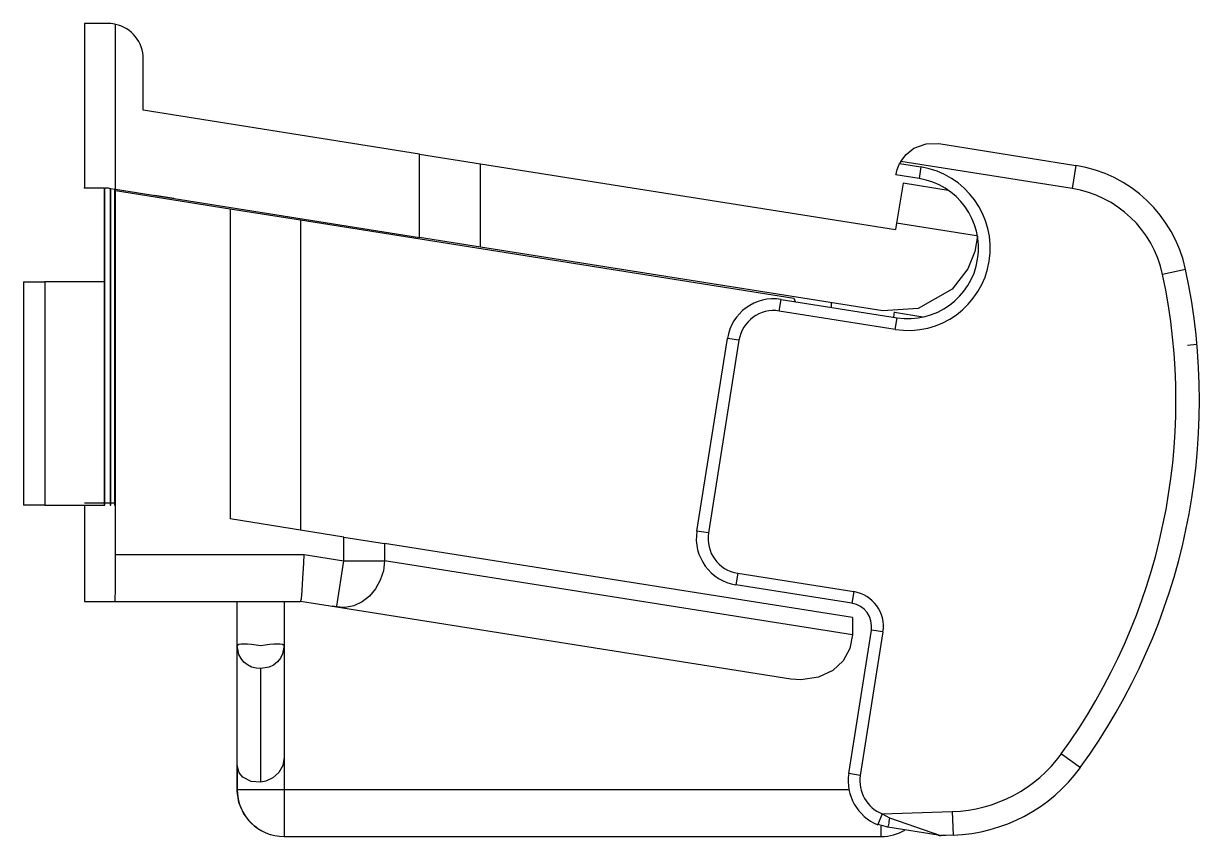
# Model space of a CAD drawing. Extents: x 13 to 261, y 40 to 142.
# Drawn here: x 235.63 to 260.67, y 40.01 to 57.31 of the extents above; entities that cross this region are included whole.
import ezdxf

# ---------------------------------------------------------------- set-up
doc = ezdxf.new("R2010")
doc.units = 0
doc.header["$MEASUREMENT"] = 0
doc.header["$PDSIZE"] = -1
doc.layers.get('0').update_dxf_attribs({"linetype": 'CONTINUOUS'})

msp = doc.modelspace()

# ---------------------------------------------------------------- linework, layer by layer
at = {"color": 7, "linetype": 'CONTINUOUS'}
for p, q in [((236.931, 57.309), (236.931, 53.809)), ((237.431, 57.309), (236.931, 57.309)), ((237.592, 53.783), (237.592, 57.291)), ((238.181, 55.462), (238.181, 56.559)), ((244.065, 54.53), (238.181, 55.462)), ((255.123, 54.753), (258.037, 54.291)), ((244.065, 52.758), (244.065, 54.53)), ((244.065, 54.53), (245.364, 54.324)), ((257.958, 53.797), (254.312, 54.375)), ((245.364, 52.552), (245.364, 54.324)), ((245.364, 54.324), (254.202, 52.924)), ((254.286, 54.328), (254.741, 54.256)), ((254.741, 54.256), (254.702, 54.009)), ((258.037, 54.291), (257.958, 53.797)), ((254.702, 54.009), (254.208, 54.088)), ((254.359, 53.912), (254.223, 53.058)), ((255.324, 53.759), (254.359, 53.912)), ((236.931, 53.809), (237.349, 53.809)), ((237.349, 53.809), (237.349, 47.059)), ((237.36, 53.809), (237.431, 53.809)), ((237.36, 47.059), (237.36, 53.809)), ((237.431, 53.809), (237.478, 53.801)), ((237.478, 53.801), (237.478, 47.059)), ((237.487, 53.8), (237.565, 53.787)), ((237.487, 47.059), (237.487, 53.8)), ((237.565, 53.787), (237.565, 47.059)), ((237.575, 47.059), (237.575, 53.786)), ((237.575, 53.786), (237.592, 53.783)), ((237.58, 47.109), (237.58, 53.756)), ((237.58, 53.756), (237.592, 53.754)), ((237.592, 53.783), (244.065, 52.758)), ((237.592, 46.009), (237.592, 53.754)), ((237.592, 53.754), (240.031, 53.368)), ((238.831, 53.587), (238.427, 53.651)), ((240.031, 53.368), (240.031, 46.765)), ((240.031, 53.368), (241.531, 53.13)), ((241.531, 53.13), (241.531, 46.527)), ((241.531, 53.13), (252.036, 51.466)), ((254.223, 53.058), (254.202, 52.924)), ((255.921, 52.789), (254.223, 53.058)), ((245.364, 52.552), (244.065, 52.758)), ((253.928, 51.196), (245.364, 52.552)), ((260.377, 52.074), (259.888, 51.969)), ((235.631, 51.809), (235.631, 47.059)), ((235.631, 51.809), (236.081, 51.809)), ((236.081, 51.809), (236.081, 47.059)), ((237.349, 51.809), (236.081, 51.809)), ((251.724, 51.191), (251.763, 51.438)), ((251.763, 51.438), (254.232, 51.046)), ((252.036, 51.466), (252.064, 51.39)), ((252.831, 51.37), (252.831, 51.268)), ((254.193, 50.8), (251.724, 51.191)), ((254.162, 51.058), (254.181, 51.174)), ((254.78, 51.061), (254.178, 51.156)), ((254.193, 50.8), (254.232, 51.046)), ((249.97, 46.507), (250.619, 50.606)), ((250.866, 50.567), (250.619, 50.606)), ((250.866, 50.567), (250.217, 46.468)), ((260.619, 50.475), (260.42, 50.457)), ((236.931, 47.109), (237.58, 47.109)), ((236.081, 47.059), (235.631, 47.059)), ((236.081, 47.059), (237.349, 47.059)), ((236.931, 47.059), (236.931, 45.009)), ((237.349, 47.059), (237.36, 47.059)), ((237.478, 47.059), (237.487, 47.059)), ((237.565, 47.059), (237.575, 47.059)), ((242.455, 46.381), (240.031, 46.765)), ((242.455, 45.875), (242.455, 46.381)), ((242.455, 46.381), (243.321, 46.244)), ((250.217, 46.468), (249.97, 46.507)), ((243.321, 46.244), (243.321, 45.875)), ((253.281, 44.666), (243.321, 46.244)), ((237.592, 46.009), (241.609, 46.009)), ((241.6, 45.827), (241.609, 46.009)), ((241.609, 46.009), (242.455, 45.875)), ((242.303, 44.913), (242.455, 45.875)), ((242.455, 45.875), (243.321, 45.875)), ((253.281, 44.297), (243.321, 45.875)), ((250.84, 45.61), (250.801, 45.363)), ((250.84, 45.61), (253.309, 45.219)), ((253.27, 44.972), (250.801, 45.363)), ((253.309, 45.219), (253.27, 44.972)), ((236.931, 45.009), (237.579, 45.009)), ((237.579, 45.009), (237.931, 45.009)), ((237.931, 45.009), (240.181, 45.009)), ((240.181, 45.009), (241.531, 45.009)), ((240.181, 44.073), (240.181, 45.009)), ((240.181, 41.009), (240.181, 45.009)), ((241.181, 45.009), (241.181, 44.073)), ((242.299, 44.887), (241.531, 45.009)), ((242.203, 44.918), (242.483, 44.881)), ((242.299, 44.887), (242.303, 44.913)), ((242.477, 44.88), (242.299, 44.887)), ((251.97, 43.355), (242.299, 44.887)), ((253.281, 44.666), (253.281, 44.297)), ((253.202, 41.348), (253.686, 44.4)), ((253.933, 44.361), (253.449, 41.309)), ((253.933, 44.361), (253.686, 44.4)), ((240.181, 41.517), (240.181, 44.073)), ((241.181, 44.073), (241.181, 41.693)), ((240.681, 41.161), (240.681, 43.581)), ((241.181, 41.693), (241.181, 41.009)), ((257.731, 41.767), (258.136, 41.473)), ((240.181, 41.517), (240.181, 41.009)), ((253.449, 41.309), (253.202, 41.348)), ((240.181, 41.009), (241.181, 41.009)), ((241.181, 41.009), (241.181, 40.009)), ((241.181, 41.009), (253.207, 41.009)), ((253.917, 40.493), (253.826, 40.26)), ((253.917, 40.493), (255.409, 40.538)), ((253.917, 40.493), (254.074, 40.404)), ((254.074, 40.404), (255.156, 40.03)), ((255.409, 40.538), (255.424, 40.038)), ((254.034, 40.204), (253.826, 40.26)), ((253.896, 40.009), (253.896, 40.227)), ((255.109, 40.033), (254.034, 40.204)), ((241.181, 40.009), (253.896, 40.009)), ((255.424, 40.038), (255.156, 40.03)), ((255.17, 40.031), (255.156, 40.03)), ((255.17, 40.031), (255.272, 40.034))]:
    msp.add_line(p, q, dxfattribs=at)
at = {"color": 7, "linetype": 'CONTINUOUS', "flags": 128}
for points in [[(237.592, 57.291), (237.572, 57.295), (237.493, 57.306), (237.431, 57.309)], [(254.312, 54.375), (254.425, 54.521), (254.593, 54.653), (254.849, 54.749), (255.12, 54.753), (255.123, 54.753)], [(254.208, 54.088), (254.21, 54.102), (254.218, 54.141), (254.234, 54.202), (254.261, 54.273), (254.286, 54.328)], [(255.947, 52.785), (255.888, 52.455), (255.741, 52.09), (255.408, 51.656), (254.681, 51.241), (253.928, 51.196)], [(237.579, 45.009), (237.583, 45.069), (237.587, 45.235), (237.59, 45.489), (237.592, 45.801), (237.592, 46.009)], [(241.531, 45.009), (241.548, 45.068), (241.565, 45.24), (241.582, 45.503), (241.6, 45.827)], [(243.321, 45.875), (243.293, 45.664), (243.227, 45.462), (243.126, 45.279), (242.995, 45.124), (242.839, 45.002), (242.666, 44.92), (242.483, 44.881), (242.477, 44.88)], [(240.181, 44.073), (240.218, 44.099), (240.264, 44.105), (240.325, 44.107), (240.401, 44.105), (240.488, 44.099), (240.582, 44.088), (240.681, 44.073)], [(240.681, 44.073), (240.779, 44.088), (240.874, 44.099), (240.96, 44.105), (241.036, 44.107), (241.098, 44.105), (241.143, 44.099), (241.181, 44.073)], [(253.281, 44.297), (253.23, 44.006), (253.087, 43.749), (252.864, 43.542), (252.56, 43.396), (252.181, 43.339), (251.97, 43.355)], [(240.681, 43.581), (240.582, 43.588), (240.488, 43.615), (240.401, 43.66), (240.325, 43.721), (240.264, 43.796), (240.218, 43.882), (240.181, 44.073)], [(241.181, 44.073), (241.149, 43.896), (241.104, 43.806), (241.037, 43.722), (240.953, 43.655), (240.861, 43.61), (240.681, 43.581)], [(241.181, 41.693), (241.152, 41.522), (241.068, 41.371), (240.941, 41.255), (240.792, 41.184), (240.681, 41.161)], [(240.681, 41.161), (240.477, 41.178), (240.3, 41.27), (240.222, 41.366), (240.181, 41.517)], [(240.606, 40.191), (240.552, 40.231), (240.435, 40.343), (240.317, 40.504), (240.219, 40.734), (240.181, 40.973), (240.181, 41.009)], [(254.074, 40.404), (254.067, 40.362), (254.06, 40.324), (254.054, 40.289), (254.048, 40.26), (254.043, 40.235), (254.039, 40.218), (254.036, 40.207), (254.034, 40.204)]]:
    msp.add_lwpolyline(points, dxfattribs=at)
at = {"color": 7, "linetype": 'CONTINUOUS'}
for centre, radius, start, end in [((237.431, 56.559), 0.75, 360, 77.5454), ((254.998, 53.963), 0.8, 148.9757, 152.79), ((254.467, 52.528), 1.75, 261, 81), ((257.591, 51.477), 2.849, 12.1002, 81), ((254.467, 52.528), 1.5, 261, 81), ((257.591, 51.477), 2.349, 12.1002, 81), ((247.372, 49.286), 12.8, 324.024, 12.1002), ((247.372, 49.286), 13.3, 324.024, 12.1002), ((251.607, 50.45), 1, 81, 171), ((251.607, 50.45), 0.75, 81, 171), ((250.957, 46.351), 1, 171, 261), ((250.957, 46.351), 0.75, 171, 261), ((253.192, 44.478), 0.75, 351, 81), ((253.192, 44.478), 0.5, 351, 81), ((255.318, 43.519), 2.982, 271.7454, 324.024), ((254.19, 41.191), 1, 171, 248.6384), ((255.318, 43.519), 3.482, 271.7454, 324.024), ((254.19, 41.191), 0.75, 171, 248.6384), ((241.181, 41.009), 1, 180, 270), ((253.896, 41.009), 1, 270, 300.3036), ((255.148, 40.28), 0.25, 261, 271.7454)]:
    msp.add_arc(centre, radius, start, end, dxfattribs=at)
at = {"color": 255}
msp.add_point((236.931, 53.809), dxfattribs=at)

doc.saveas('drawing.dxf')
